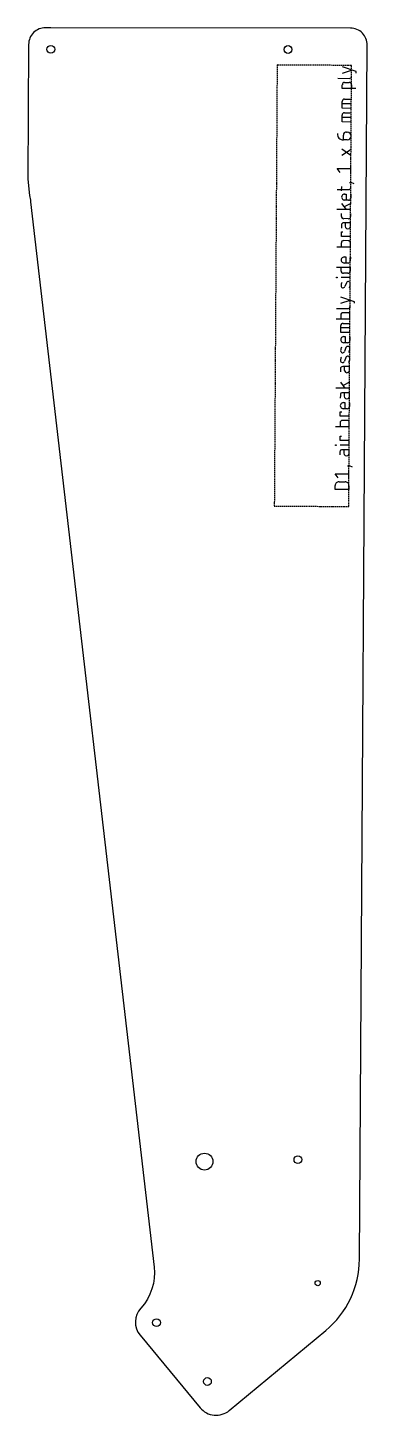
# Model space of a CAD drawing. Header units: millimetres. Extents: x -743 to -612, y -933 to -398.
import ezdxf

# ---------------------------------------------------------------- set-up
doc = ezdxf.new("R2010")
doc.units = ezdxf.units.MM
doc.linetypes.add('DASHED', pattern=[0.75, 0.5, -0.25])
doc.layers.get('0').update_dxf_attribs({"linetype": 'CONTINUOUS'})
doc.layers.add('1', color=7, linetype='DASHED')

msp = doc.modelspace()

# ---------------------------------------------------------------- linework, layer by layer
for p, q in [((-621.79, -415.4), (-618.27, -414.25)), ((-616.52, -414.85), (-621.77, -413.06)), ((-616.52, -415.43), (-616.52, -414.85)), ((-623.55, -417.43), (-619.17, -417.46)), ((-621.83, -421.39), (-621.82, -419.93)), ((-616.56, -421.43), (-621.83, -421.39)), ((-620.93, -419.06), (-619.18, -419.07)), ((-618.31, -419.95), (-618.32, -421.42)), ((-621.87, -429), (-621.86, -426.37)), ((-618.35, -427.27), (-621.86, -427.24)), ((-620.97, -425.49), (-618.34, -425.51)), ((-621.91, -434.26), (-621.89, -431.63)), ((-618.39, -432.53), (-621.9, -432.51)), ((-618.36, -429.02), (-621.87, -429)), ((-621.01, -430.76), (-618.38, -430.78)), ((-618.4, -434.29), (-621.91, -434.26)), ((-620.18, -438.22), (-619.89, -438.22)), ((-621.37, -441.14), (-621.36, -439.39)), ((-619.9, -441.15), (-621.37, -441.14)), ((-621.99, -447.13), (-618.46, -444.82)), ((-618.48, -447.16), (-621.97, -444.79)), ((-622.62, -453.71), (-623.78, -452.24)), ((-623.78, -452.24), (-618.51, -452.27)), ((-618.52, -453.74), (-618.5, -450.81)), ((-622.08, -460.88), (-622.07, -459.13)), ((-618.84, -457.83), (-618.84, -457.54)), ((-618.84, -457.54), (-618.55, -457.54)), ((-618.55, -457.83), (-618.84, -457.83)), ((-618.56, -459.44), (-618.56, -459.15)), ((-618.55, -457.54), (-618.55, -457.83)), ((-618.55, -457.54), (-617.38, -457.99)), ((-623.83, -460.28), (-619.44, -460.31)), ((-619.47, -464.41), (-620.93, -464.4)), ((-620.92, -462.06), (-620.33, -462.06)), ((-620.33, -462.06), (-620.35, -464.4)), ((-618.58, -462.07), (-618.58, -463.54)), ((-618.61, -468.07), (-623.88, -468.04)), ((-622.14, -470.68), (-622.13, -469.51)), ((-622.11, -465.71), (-620.37, -468.06)), ((-618.6, -465.73), (-621.09, -467.03)), ((-618.62, -469.53), (-618.63, -470.7)), ((-622.16, -474.04), (-622.17, -475.21)), ((-618.65, -473.19), (-621.28, -473.17)), ((-619.51, -471.57), (-621.27, -471.56)), ((-620.69, -473.17), (-620.7, -474.49)), ((-618.65, -474.5), (-618.65, -473.19)), ((-622.21, -480.92), (-622.21, -482.38)), ((-622.19, -478.43), (-622.18, -476.67)), ((-618.68, -478.45), (-622.19, -478.43)), ((-622.18, -476.67), (-621.59, -476.68)), ((-619.57, -480.06), (-621.32, -480.04)), ((-618.71, -482.4), (-618.7, -480.94)), ((-623.97, -482.37), (-618.71, -482.4)), ((-621.07, -486.33), (-620.49, -486.34)), ((-620.49, -486.34), (-620.5, -488.68)), ((-618.73, -486.35), (-618.74, -487.81)), ((-624.02, -490.26), (-618.76, -490.3)), ((-622.27, -491.74), (-622.27, -490.28)), ((-619.62, -488.68), (-621.09, -488.67)), ((-618.76, -490.3), (-618.76, -491.76)), ((-624.05, -494.36), (-624.04, -494.07)), ((-623.75, -494.36), (-624.05, -494.36)), ((-624.04, -494.07), (-623.75, -494.07)), ((-623.75, -494.07), (-623.75, -494.36)), ((-618.78, -494.25), (-622.29, -494.22)), ((-619.65, -492.63), (-621.4, -492.62)), ((-620.26, -496.29), (-620.85, -497.74)), ((-617.09, -503.62), (-622.34, -501.83)), ((-624.12, -506.21), (-619.73, -506.23)), ((-622.35, -504.17), (-618.84, -503.02)), ((-619.75, -507.84), (-621.5, -507.83)), ((-617.09, -504.2), (-617.09, -503.62)), ((-624.15, -510.15), (-618.88, -510.19)), ((-622.43, -515.43), (-622.41, -512.8)), ((-622.38, -508.7), (-622.39, -510.17)), ((-621.53, -511.93), (-618.89, -511.94)), ((-618.88, -510.19), (-618.87, -508.73)), ((-618.92, -515.45), (-622.43, -515.43)), ((-618.91, -513.7), (-622.41, -513.68)), ((-621.27, -517.05), (-620.68, -517.05)), ((-620.68, -517.05), (-620.7, -519.39)), ((-618.93, -517.06), (-618.94, -518.52)), ((-619.82, -519.4), (-621.28, -519.39)), ((-620.42, -521.29), (-621.01, -522.75)), ((-622.52, -529.47), (-622.52, -530.64)), ((-619, -528.62), (-621.63, -528.6)), ((-621.05, -528.6), (-621.06, -529.92)), ((-620.44, -525.1), (-621.03, -526.55)), ((-619.01, -529.93), (-619, -528.62)), ((-622.55, -534.59), (-620.81, -536.94)), ((-619.04, -534.61), (-621.53, -535.91)), ((-619.05, -536.95), (-624.32, -536.92)), ((-622.58, -539.56), (-622.59, -540.73)), ((-619.06, -538.71), (-621.7, -538.69)), ((-621.11, -538.69), (-621.12, -540.01)), ((-619.07, -540.02), (-619.06, -538.71)), ((-619.98, -544.84), (-621.44, -544.83)), ((-621.43, -542.49), (-620.84, -542.5)), ((-620.84, -542.5), (-620.86, -544.84)), ((-619.09, -542.51), (-619.1, -543.97)), ((-622.65, -550.24), (-622.66, -551.7)), ((-622.63, -547.75), (-622.62, -546)), ((-619.12, -547.77), (-622.63, -547.75)), ((-622.62, -546), (-622.04, -546)), ((-620.01, -549.38), (-621.77, -549.37)), ((-619.15, -551.72), (-619.14, -550.26)), ((-624.41, -551.69), (-619.15, -551.72)), ((-622.69, -557.11), (-622.68, -555.36)), ((-622.68, -555.36), (-622.1, -555.36)), ((-624.46, -559), (-624.46, -558.71)), ((-624.46, -558.71), (-624.17, -558.71)), ((-624.17, -559), (-624.46, -559)), ((-624.17, -558.71), (-624.17, -559)), ((-622.72, -561.5), (-622.73, -562.67)), ((-619.19, -558.89), (-622.7, -558.87)), ((-619.18, -557.13), (-622.69, -557.11)), ((-619.21, -560.64), (-621.84, -560.63)), ((-621.25, -560.63), (-621.26, -561.95)), ((-619.21, -561.96), (-619.21, -560.64)), ((-619.54, -567.08), (-619.54, -566.78)), ((-619.54, -566.78), (-619.24, -566.79)), ((-619.25, -567.08), (-619.54, -567.08)), ((-619.24, -566.79), (-619.25, -567.08)), ((-619.24, -566.79), (-618.08, -567.23)), ((-623.37, -571.44), (-624.53, -569.97)), ((-624.53, -569.97), (-619.26, -570)), ((-619.27, -571.47), (-619.26, -568.54)), ((-624.57, -575.97), (-624.56, -574.5)), ((-619.3, -576), (-624.57, -575.97)), ((-623.09, -573.05), (-620.75, -573.06)), ((-619.29, -574.54), (-619.3, -576))]:
    msp.add_line(p, q)
msp.add_lwpolyline([(-612.21, -404.63, 0.415766), (-618.7, -398.09), (-734.21, -397.96), (-736.25, -397.95, 0.414214), (-742.8, -404.41), (-743.13, -456.37), (-742.4, -462.62, 0.024994), (-742.01, -464.98), (-742.12, -465.07), (-694.4, -875.77, -0.217805), (-699.53, -891.59, 0.374663), (-699.79, -902.1), (-676.66, -930.03, 0.414214), (-665.4, -931.09), (-628.24, -900.31, 0.221695), (-615.2, -872.81)], format="xyb", close=True)
for centre, radius in [((-734.22, -406.24), 1.5), ((-642.76, -406.34), 1.5), ((-674.96, -835.13), 3.25), ((-638.95, -834.36), 1.5), ((-631.31, -882), 1), ((-693.46, -897.2), 1.5), ((-673.84, -919.91), 1.5)]:
    msp.add_circle(centre, radius)
for centre, radius, start, end in [((-619.06, -416.69), 0.779, -98.1348, 7.4024), ((-621.04, -419.83), 0.779, 81.8652, 187.4024), ((-619.08, -419.84), 0.779, -8.1348, 97.4024), ((-621.08, -426.27), 0.779, 81.8652, 187.4024), ((-621.12, -431.53), 0.779, 81.8652, 187.4024), ((-620.32, -439.25), 1.04, 81.8652, 187.4024), ((-619.89, -439.69), 1.46, -90.3662, 89.6338), ((-621.63, -439.08), 2.08, 171.8652, 277.4024), ((-619.33, -459.54), 0.779, -98.1348, 7.4024), ((-620.92, -463.23), 1.17, 89.6338, 269.6338), ((-619.36, -463.64), 0.779, -98.1348, 7.4024), ((-621.37, -470.79), 0.779, 171.8652, 277.4024), ((-619.4, -470.8), 0.779, -98.1348, 7.4024), ((-621.39, -473.94), 0.779, 81.8652, 187.4024), ((-619.68, -474.5), 1.02, 179.6338, 359.6338), ((-621.43, -480.82), 0.779, 81.8652, 187.4024), ((-619.47, -480.83), 0.779, -8.1348, 97.4024), ((-621.08, -487.5), 1.17, 89.6338, 269.6338), ((-621.5, -491.85), 0.779, 171.8652, 277.4024), ((-619.54, -491.86), 0.779, -98.1348, 7.4024), ((-619.51, -487.91), 0.779, -98.1348, 7.4024), ((-619.59, -497.37), 2.72, 152.7439, 181.466), ((-621.56, -497.5), 0.752, 175.5064, 341.1413), ((-619.55, -496.53), 0.753, -3.9841, 160.6318), ((-621.89, -496.83), 3.11, -25.9195, 4.5773), ((-621.61, -508.6), 0.779, 81.8652, 187.4024), ((-619.64, -508.62), 0.779, -8.1348, 97.4024), ((-619.62, -505.46), 0.779, -98.1348, 7.4024), ((-621.64, -512.7), 0.779, 81.8652, 187.4024), ((-621.27, -518.22), 1.17, 89.6338, 269.6338), ((-619.71, -518.62), 0.779, -98.1348, 7.4024), ((-619.75, -522.38), 2.72, 152.7439, 181.466), ((-621.72, -522.51), 0.752, 175.5064, 341.1413), ((-619.71, -521.54), 0.753, -3.9841, 160.6318), ((-622.05, -521.84), 3.11, -25.9195, 4.5773), ((-621.74, -529.37), 0.779, 81.8652, 187.4024), ((-619.78, -526.18), 2.72, 152.7439, 181.466), ((-621.75, -526.31), 0.752, 175.5064, 341.1413), ((-619.73, -525.35), 0.753, -3.9841, 160.6318), ((-622.08, -525.65), 3.11, -25.9195, 4.5773), ((-620.03, -529.92), 1.02, 179.6338, 359.6338), ((-621.81, -539.46), 0.779, 81.8652, 187.4024), ((-620.1, -540.02), 1.02, 179.6338, 359.6338), ((-621.44, -543.66), 1.17, 89.6338, 269.6338), ((-619.87, -544.07), 0.779, -98.1348, 7.4024), ((-621.88, -550.14), 0.779, 81.8652, 187.4024), ((-619.91, -550.15), 0.779, -8.1348, 97.4024), ((-621.95, -561.4), 0.779, 81.8652, 187.4024), ((-620.24, -561.95), 1.02, 179.6338, 359.6338), ((-623.27, -574.34), 1.3, 81.8652, 187.4024), ((-620.58, -574.35), 1.3, -8.1348, 97.4024)]:
    msp.add_arc(centre, radius, start, end)
at = {"layer": '1'}
for p, q in [((-646.96, -412.31), (-648.05, -582.37)), ((-618.26, -412.49), (-646.96, -412.31)), ((-619.35, -582.55), (-618.26, -412.49)), ((-648.05, -582.37), (-619.35, -582.55))]:
    msp.add_line(p, q, dxfattribs=at)

doc.saveas('drawing.dxf')
